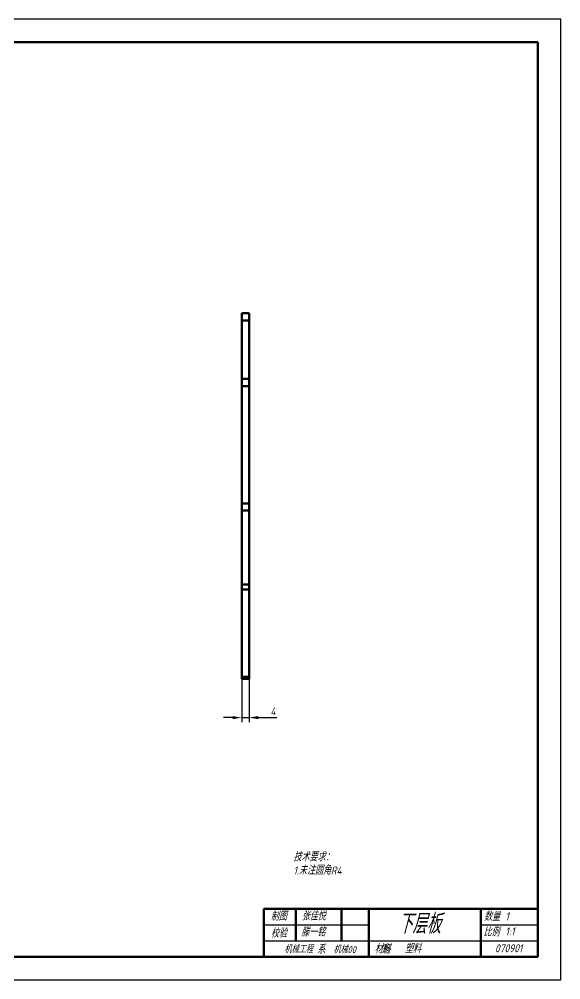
# Model space of a CAD drawing. Header units: millimetres. Extents: x 1 to 595, y 0 to 420.
# Drawn here: x 357.9 to 595, y 0.3 to 420.3 of the extents above; entities that cross this region are included whole.
import ezdxf
from ezdxf.enums import TextEntityAlignment as Align

# ---------------------------------------------------------------- set-up
doc = ezdxf.new("R2010")
doc.units = ezdxf.units.MM
doc.header["$PDSIZE"] = -1
for name, color, linetype, lineweight in [('尺寸标注', 7, 'Continuous', 25), ('文字标注', 7, 'Continuous', 25), ('粗实线', 7, 'Continuous', 50), ('细实线', 3, 'Continuous', 25)]:
    doc.layers.add(name, color=color, linetype=linetype, lineweight=lineweight)
doc.styles.add('国标汉字3.5', font='gbeitc.shx', dxfattribs={"height": 3.5, "bigfont": 'gbcbig.shx'})
doc.dimstyles.new('国标尺寸', dxfattribs={"dimscale": 0, "dimtxt": 3.5, "dimasz": 4, "dimexe": 2, "dimexo": 0, "dimgap": 1, "dimtad": 1, "dimtoh": 1, "dimlfac": 1.25, "dimdsep": 46, "dimtxsty": '国标汉字3.5', "dimcen": 3.5, "dimaunit": 1, "dimadec": 0, "dimazin": 1, "dimtfac": 1, "dimtmove": 0, "dimatfit": 1, "dimfxl": 1, "dimarcsym": 2})

# ---------------------------------------------------------------- blocks, each defined once
blk = doc.blocks.new('*D173')
at = {"layer": 'Defpoints', "color": 0, "linetype": 'Continuous', "transparency": 16777216}
for p in [(455.32, 131.84), (458.52, 131.84), (455.32, 114.95)]:
    blk.add_point(p, dxfattribs=at)
at = {"layer": '尺寸标注', "color": 0, "linetype": 'Continuous', "lineweight": -2, "transparency": 16777216}
for p, q in [((455.32, 131.84), (455.32, 112.95)), ((458.52, 131.84), (458.52, 112.95)), ((451.32, 114.95), (447.32, 114.95)), ((455.32, 114.95), (458.52, 114.95)), ((462.52, 114.95), (470.7, 114.95))]:
    blk.add_line(p, q, dxfattribs=at)
at = {"layer": '尺寸标注', "color": 0, "linetype": 'Continuous', "transparency": 16777216}
for points in [[(451.32, 115.62), (451.32, 114.28), (455.32, 114.95)], [(462.52, 115.62), (462.52, 114.28), (458.52, 114.95)]]:
    blk.add_solid(points, dxfattribs=at)
at = {"layer": '尺寸标注', "color": 0, "linetype": 'Continuous', "lineweight": 25, "transparency": 16777216, "insert": (468.97, 119.45), "char_height": 3.5, "attachment_point": 2, "style": '国标汉字3.5'}
blk.add_mtext('4', dxfattribs=at)

msp = doc.modelspace()

# ---------------------------------------------------------------- linework, layer by layer
at = {"layer": '粗实线'}
for p, q in [((584.9567, 410.3185), (50.9567, 410.3185)), ((584.9567, 10.3185), (584.9567, 410.3185)), ((464.9567, 31.3185), (584.9567, 31.3185)), ((464.9567, 10.3185), (464.9567, 31.3185)), ((478.9567, 17.3185), (478.9567, 31.3185)), ((498.9567, 17.3185), (498.9567, 31.3185)), ((510.9567, 10.3185), (510.9567, 31.3185)), ((559.9567, 10.3185), (559.9567, 31.3185)), ((50.9567, 10.3185), (584.9567, 10.3185))]:
    msp.add_line(p, q, dxfattribs=at)
at = {"layer": '粗实线', "color": 7, "linetype": 'Continuous', "lineweight": 50}
for p, q in [((458.515, 291.8418), (455.315, 291.8418)), ((455.315, 291.8418), (455.315, 288.6418)), ((458.515, 291.8418), (458.515, 288.6418)), ((458.515, 288.6418), (455.315, 288.6418)), ((455.315, 288.6418), (455.315, 263.0418)), ((458.515, 288.6418), (458.515, 263.0418)), ((455.315, 263.0418), (458.515, 263.0418)), ((455.315, 259.8418), (455.315, 263.0418)), ((458.515, 263.0418), (458.515, 259.8418)), ((458.515, 259.8418), (455.315, 259.8418)), ((455.315, 259.8418), (455.315, 208.6418)), ((458.515, 259.8418), (458.515, 208.6418)), ((455.315, 208.6418), (458.515, 208.6418)), ((455.315, 205.4418), (455.315, 208.6418)), ((458.515, 208.6418), (458.515, 205.4418)), ((458.515, 205.4418), (455.315, 205.4418)), ((455.315, 205.4418), (455.315, 173.1673)), ((458.515, 205.4418), (458.515, 173.1673)), ((455.315, 173.1673), (458.515, 173.1673)), ((455.315, 170.9045), (455.315, 173.1673)), ((458.515, 173.1673), (458.515, 170.9045)), ((458.515, 170.9045), (455.315, 170.9045)), ((455.315, 170.9045), (455.315, 132.7791)), ((458.515, 170.9045), (458.515, 132.7791)), ((455.315, 132.7791), (458.515, 132.7791)), ((455.315, 131.8418), (455.315, 132.7791)), ((458.515, 131.8418), (455.315, 131.8418)), ((458.515, 132.7791), (458.515, 131.8418))]:
    msp.add_line(p, q, dxfattribs=at)
at = {"layer": '细实线'}
for p, q in [((594.9567, 420.3185), (0.9567, 420.3185)), ((594.9567, 0.3185), (594.9567, 420.3185)), ((464.9567, 24.3185), (510.9567, 24.3185)), ((559.9567, 24.3185), (584.9567, 24.3185)), ((464.9567, 17.3185), (584.9567, 17.3185)), ((0.9567, 0.3185), (594.9567, 0.3185))]:
    msp.add_line(p, q, dxfattribs=at)

# ---------------------------------------------------------------- texts
at = {"layer": '尺寸标注', "insert": (477.925, 55.6851), "char_height": 3.5, "attachment_point": 1, "style": '国标汉字3.5'}
msp.add_mtext_dynamic_manual_height_columns('技术要求：\\P1.未注圆角R4', width=59.381468, gutter_width=17.5, heights=[0], dxfattribs=at)
at = {"layer": '尺寸标注', "insert": (526.7334, 15.6103), "char_height": 3.5, "attachment_point": 1, "style": '国标汉字3.5'}
msp.add_mtext('塑料', dxfattribs=at)
at = {"layer": '尺寸标注', "insert": (566.1676, 15.8418), "char_height": 3.5, "width": 10.755183, "attachment_point": 1, "style": '国标汉字3.5'}
msp.add_mtext('070901', dxfattribs=at)
at = {"layer": '文字标注', "style": '国标汉字3.5'}
msp.add_text('制图', height=3.5, dxfattribs=at).set_placement((471.4745, 26.2483), align=Align.CENTER)
for s, p in [('数量', (561.3007, 26.1699)), ('比例', (561.0537, 19.3228)), ('系             班', (488.3095, 11.7758)), ('材料', (513.466, 11.9314))]:
    msp.add_text(s, height=3.5, dxfattribs=at).set_placement(p)
msp.add_text('校验', height=3.5, dxfattribs=at).set_placement((471.5428, 21.0541), align=Align.MIDDLE)
at = {"layer": '文字标注', "attachment_point": 1, "style": '国标汉字3.5'}
for s, width, gutter_width, insert, char_height in [('张佳悦', 25.163898, 34.5315, (481.5804, 29.8221), 3.45315), ('下层板', 102.620159, 86.3697, (523.6609, 29.1394), 8.63697), ('1', 26.228607, 36.8756, (570.627, 29.8078), 3.6876), ('1:1', 24.823868, 35.7122, (570.627, 23.2359), 3.57122), ('机械工程', 45.830709, 31.1553, (473.9508, 15.1813), 3.11553), ('机械00', 34.259985, 30.9395, (495.4376, 15.04), 3.09395)]:
    msp.add_mtext_dynamic_manual_height_columns(s, width=width, gutter_width=gutter_width, heights=[0], dxfattribs=dict(at, insert=insert, char_height=char_height))
at = {"layer": '文字标注', "insert": (481.3254, 22.8098), "char_height": 3.5, "attachment_point": 1, "style": '国标汉字3.5'}
msp.add_mtext('滕一铭', dxfattribs=at)

# ---------------------------------------------------------------- dimensions: what is measured, and where the dimension line sits
at = {"layer": '尺寸标注', "linetype": 'Continuous', "lineweight": 25}
dim = msp.add_linear_dim(base=(455.315, 114.9493), p1=(458.515, 131.8418), p2=(455.315, 131.8418), dimstyle='国标尺寸', override={"dimscale": 1}, dxfattribs=at)
dim.commit()
dim.dimension.update_dxf_attribs({"geometry": '*D173', "text_midpoint": (468.9683, 114.9493), "dimtype": 160})

doc.saveas('drawing.dxf')
